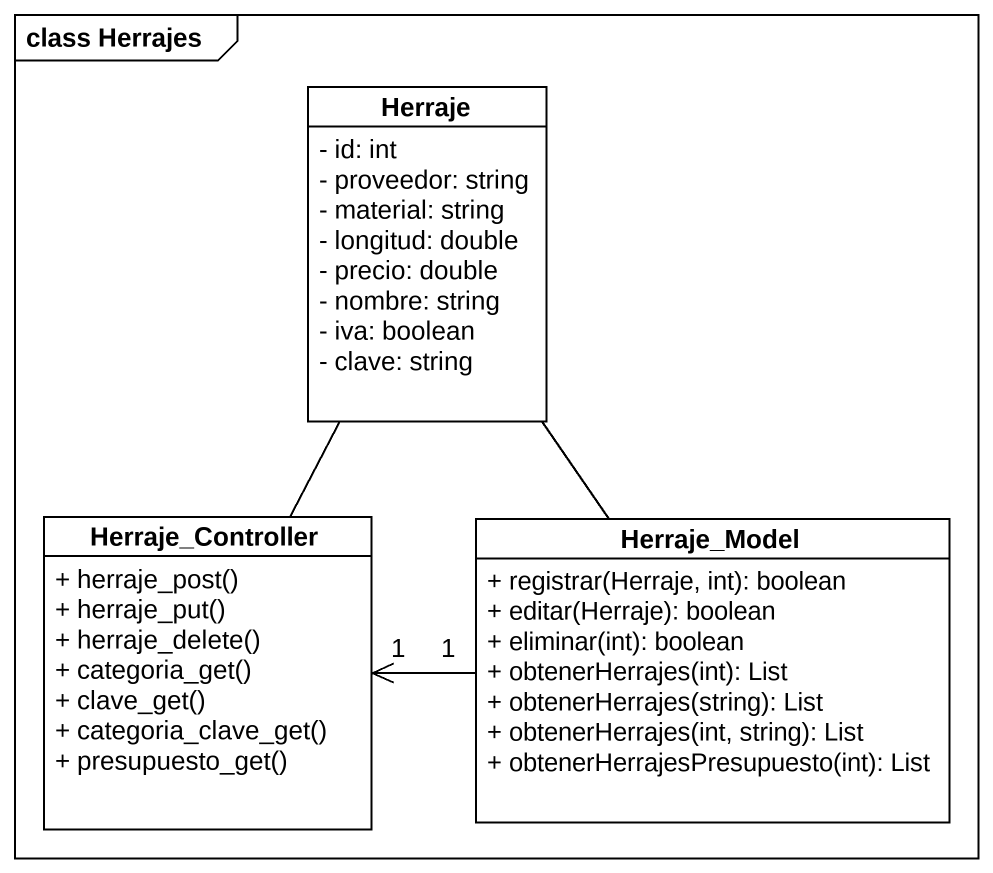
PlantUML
@startuml
mainframe class Herrajes
hide circle
hide empty members
skinparam classAttributeIconSize 0
class Herraje {
  - id: int
  - proveedor: string
  - material: string
  - longitud: double
  - precio: double
  - nombre: string
  - iva: boolean
  - clave: string
}
class Herraje_Controller {
  + herraje_post()
  + herraje_put()
  + herraje_delete()
  + categoria_get()
  + clave_get()
  + categoria_clave_get()
  + presupuesto_get()
}
class Herraje_Model {
  + registrar(Herraje, int): boolean
  + editar(Herraje): boolean
  + eliminar(int): boolean
  + obtenerHerrajes(int): List
  + obtenerHerrajes(string): List
  + obtenerHerrajes(int, string): List
  + obtenerHerrajesPresupuesto(int): List
}
Herraje -- Herraje_Controller
Herraje -- Herraje_Model
Herraje_Model "1" -left-> "1" Herraje_Controller
@enduml
